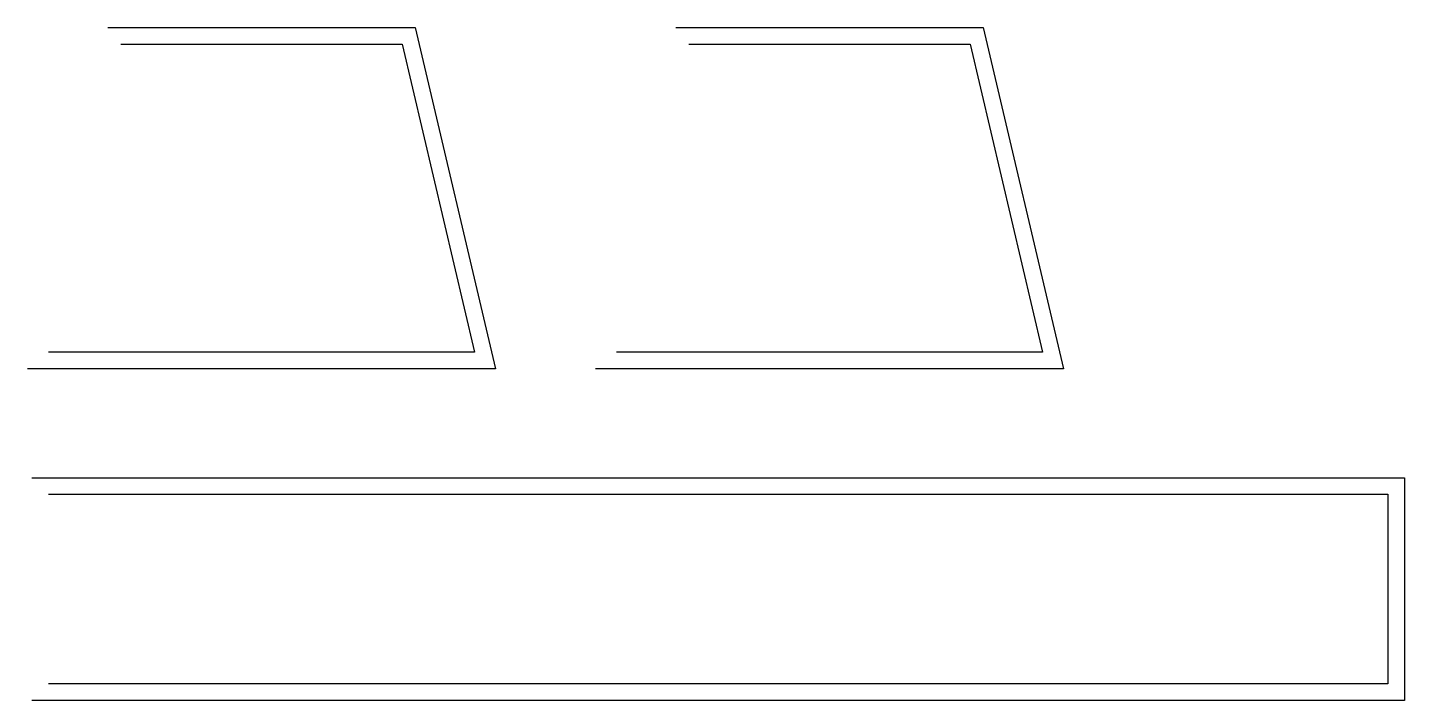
# Model space of a CAD drawing. Header units: millimetres. Extents: x -9 to 573, y -277 to 7.
import ezdxf

# ---------------------------------------------------------------- set-up
doc = ezdxf.new("R2010")
doc.units = ezdxf.units.MM

msp = doc.modelspace()

# ---------------------------------------------------------------- linework, layer by layer
for points in [[(25.0564, 7), (154.9436, 7), (188.839, -137), (-8.839, -137)], [(265.0564, 7), (394.9436, 7), (428.839, -137), (231.161, -137)], [(30.6, 0), (149.4, 0), (180, -130), (0, -130)], [(270.6, 0), (389.4, 0), (420, -130), (240, -130)], [(-7, -183), (572.9057, -183), (572.9057, -277), (-7, -277)], [(0, -190), (565.9057, -190), (565.9057, -270), (0, -270)]]:
    msp.add_lwpolyline(points)

doc.saveas('drawing.dxf')
